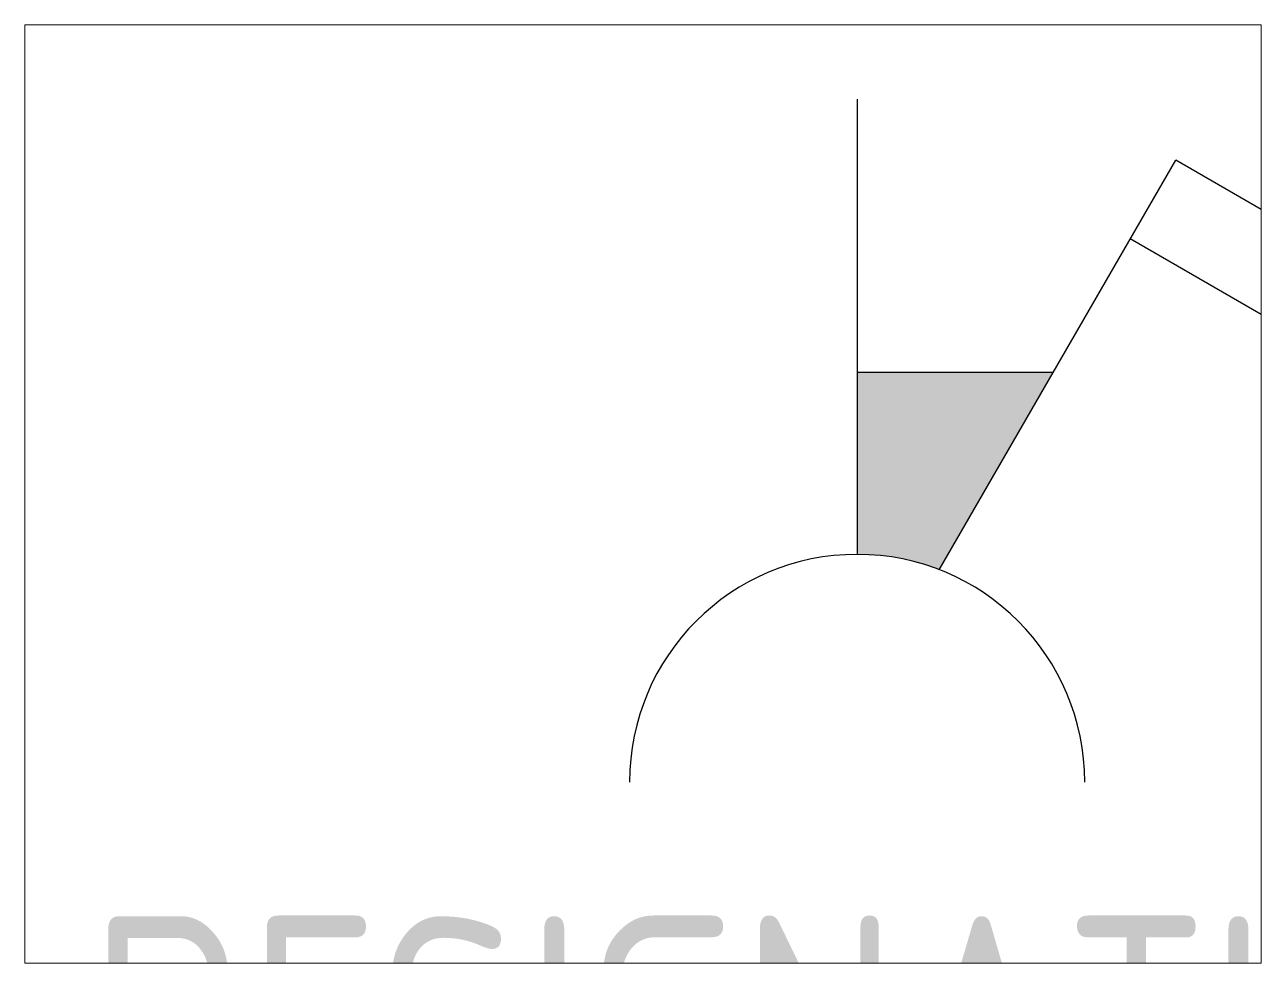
# Paper-space layout 'Layout1' of a CAD drawing. Header units: millimetres. Extents: x 26 to 231, y 20 to 176.
# The model-space entities are those that its viewports show. They can reach past a viewport. Long polylines and large blocks are cut down to what shows.
import ezdxf
from ezdxf.enums import TextEntityAlignment as Align

# ---------------------------------------------------------------- set-up
doc = ezdxf.new("R2010")
doc.units = ezdxf.units.MM
doc.layers.add('SYMB_TXT_NOM', color=3, linetype='Continuous')
doc.layers.add('SYMBOLE', color=3, linetype='Continuous')
doc.styles.add('NET2_5', font='isocp.shx', dxfattribs={"width": 0.9, "height": 2.5})

msp = doc.modelspace()

# ---------------------------------------------------------------- hatches: boundary and pattern name
at = {"layer": 'SYMBOLE'}
msp.add_hatch(color=256, dxfattribs=at).paths.add_polyline_path([(0, -5, -0.092613), (0.903, -5.169), (2.155, -3), (0, -3)])

# ---------------------------------------------------------------- linework, layer by layer
for p, q in [((0, 0), (0, -5)), ((0.903, -5.169), (3.5, -0.67)), ((5.232, -1.67), (3.5, -0.67)), ((4.732, -2.536), (3, -1.536)), ((0, -3), (2.155, -3))]:
    msp.add_line(p, q, dxfattribs=at)
msp.add_arc((0, -7.5), 2.5, 0, 180, dxfattribs=at)

# ---------------------------------------------------------------- texts
at = {"layer": 'SYMB_TXT_NOM', "style": 'NET2_5', "width": 0.9, "flags": 8}
msp.add_attdef('DESIGNATION', text='X?', height=2.5, dxfattribs=at).set_placement((-0.225, -11.474), align=Align.CENTER)

psp = doc.layouts.get("Layout1")

# ---------------------------------------------------------------- viewports
at = {"layer": '0'}
psp.add_viewport(center=(128.5, 97.5), size=(205.6, 156), view_center_point=(-2.352, -4.337), view_height=10.30652, dxfattribs=at)

doc.saveas('drawing.dxf')
